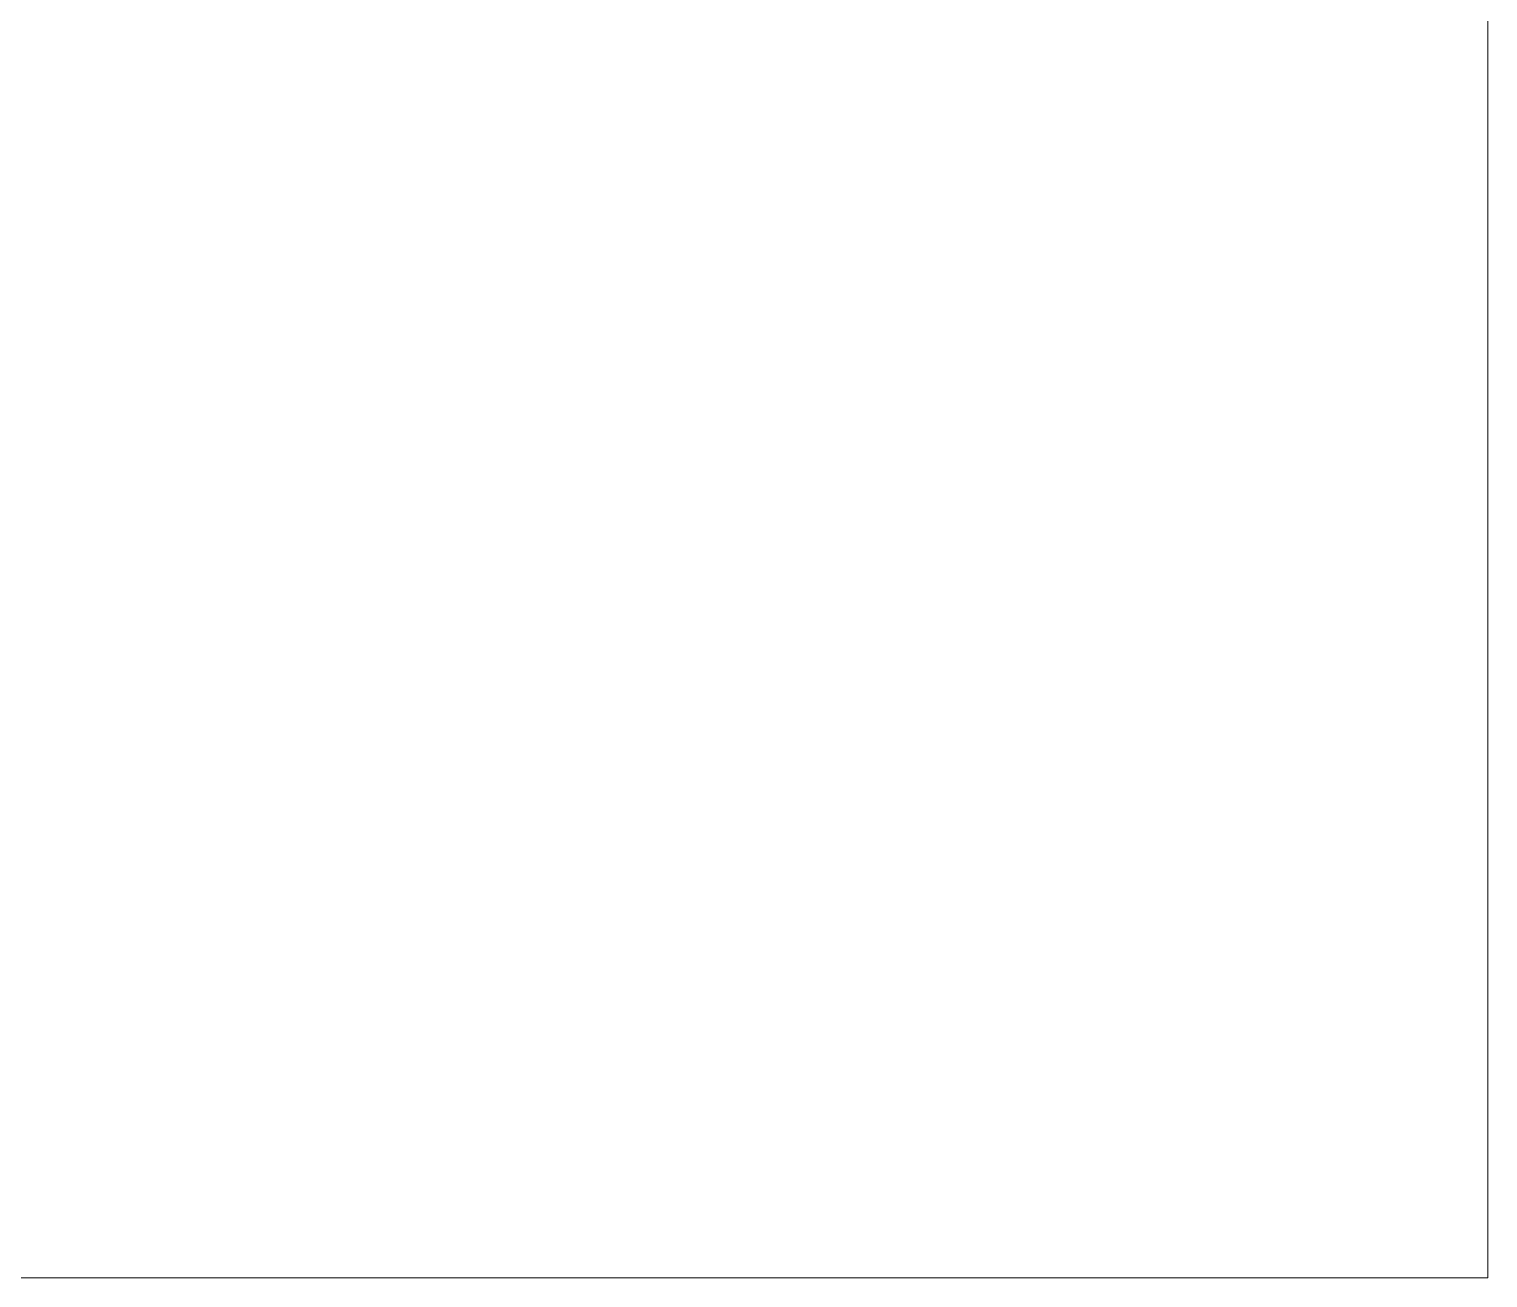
# Model space of a CAD drawing. Header units: inches. Extents: x -246178 to 57169, y -29325 to 19878.
# Drawn here: x 32490 to 32946.8, y -8890.7 to -8499.7 of the extents above; entities that cross this region are included whole.
import ezdxf

# ---------------------------------------------------------------- set-up
doc = ezdxf.new("R2010")
doc.units = ezdxf.units.IN
doc.header["$LTSCALE"] = 25
doc.header["$MEASUREMENT"] = 0
doc.layers.get('0').update_dxf_attribs({"color": 8})
doc.layers.add('00-Ground Floor$0$LOADING', color=253, linetype='Continuous', lineweight=5)
doc.layers.add('00-Ground Floor$0$NEW Wall', color=166, linetype='Continuous', lineweight=5)

# ---------------------------------------------------------------- blocks, each defined once
blk = doc.blocks.new('*X69')
at = {"color": 0}
for p, q in [((13, 1), (13, 1)), ((13, 1), (13, 1)), ((13, 1), (13, 1)), ((13, 1), (13, 1)), ((13, 1), (13, 1)), ((13, 1), (13, 1)), ((13, 1), (13, 1)), ((13, 1), (13, 1)), ((13, 1), (13, 1)), ((13, 1), (13, 1)), ((13, 1), (13, 1)), ((13, 1), (13, 1)), ((13, 1), (13, 1)), ((13, 1), (13, 1)), ((13, 1), (13, 1)), ((13, 1), (14, 1)), ((13, 1), (14, 1)), ((13, 1), (14, 1)), ((13, 1), (13, 1)), ((13, 1), (13, 1)), ((13, 1), (13, 1)), ((13, 1), (13, 1)), ((13, 1), (13, 1)), ((13, 1), (13, 1)), ((13, 1), (13, 1)), ((13, 1), (13, 1)), ((13, 1), (13, 1)), ((13, 1), (13, 1)), ((13, 1), (13, 1)), ((13, 1), (13, 1)), ((13, 1), (13, 1)), ((13, 1), (13, 1)), ((13, 1), (13, 1)), ((13, 1), (13, 1)), ((13, 1), (13, 1)), ((13, 1), (13, 1)), ((13, 1), (13, 1)), ((13, 1), (13, 1)), ((13, 1), (13, 1)), ((13, 1), (13, 1)), ((13, 1), (13, 1)), ((13, 1), (13, 1)), ((13, 1), (13, 1)), ((13, 1), (13, 1)), ((13, 1), (13, 1)), ((13, 1), (13, 1)), ((13, 1), (13, 1)), ((13, 1), (13, 1)), ((13, 1), (13, 1)), ((13, 1), (13, 1)), ((13, 1), (13, 1)), ((13, 1), (13, 1)), ((13, 1), (13, 1)), ((13, 1), (13, 1)), ((13, 1), (13, 1)), ((13, 1), (13, 1)), ((13, 1), (13, 1)), ((13, 1), (13, 1)), ((13, 1), (13, 1)), ((13, 1), (13, 1)), ((13, 1), (13, 1)), ((13, 1), (13, 1)), ((13, 1), (13, 1)), ((13, 1), (13, 1)), ((13, 1), (13, 1)), ((13, 1), (13, 1)), ((13, 1), (13, 1)), ((13, 1), (13, 1)), ((13, 1), (13, 1)), ((13, 1), (13, 1)), ((13, 1), (13, 1)), ((13, 1), (13, 1)), ((13, 1), (13, 1)), ((13, 1), (13, 1)), ((13, 1), (13, 1)), ((13, 1), (13, 1)), ((13, 1), (13, 1)), ((13, 1), (13, 1)), ((13, 1), (13, 1)), ((13, 1), (13, 1)), ((13, 1), (13, 1)), ((13, 1), (13, 1)), ((13, 1), (13, 1)), ((13, 1), (13, 1)), ((13, 1), (13, 1)), ((13, 1), (13, 1)), ((13, 1), (13, 1)), ((13, 1), (13, 1)), ((13, 1), (13, 1)), ((13, 1), (13, 1)), ((13, 1), (13, 1)), ((13, 1), (13, 1)), ((13, 1), (13, 1)), ((13, 1), (13, 1)), ((13, 1), (13, 1)), ((13, 1), (13, 1)), ((13, 1), (13, 1)), ((13, 1), (13, 1)), ((13, 1), (13, 1)), ((13, 1), (13, 1)), ((13, 1), (13, 1)), ((13, 1), (13, 1)), ((13, 1), (13, 1)), ((13, 1), (13, 1)), ((13, 1), (13, 1)), ((13, 1), (13, 1)), ((13, 1), (13, 1)), ((13, 1), (13, 1)), ((13, 1), (13, 1)), ((13, 1), (13, 1)), ((13, 1), (13, 1)), ((13, 1), (13, 1)), ((13, 1), (13, 1)), ((13, 1), (13, 1)), ((13, 1), (13, 1)), ((13, 1), (13, 1)), ((13, 1), (13, 1)), ((13, 1), (13, 1)), ((13, 1), (13, 1)), ((13, 1), (13, 1)), ((13, 1), (13, 1)), ((13, 1), (13, 1)), ((13, 1), (13, 1)), ((13, 1), (14, 1)), ((13, 0), (13, 0)), ((13, 0), (13, 0)), ((13, 0), (13, 0)), ((13, 0), (13, 0)), ((13, 0), (13, 0)), ((13, 0), (13, 0)), ((13, 0), (13, 0)), ((13, 0), (13, 0)), ((13, 0), (13, 0)), ((13, 0), (13, 0)), ((13, 0), (13, 0)), ((13, 0), (13, 0)), ((13, 0), (13, 0)), ((13, 0), (13, 0)), ((13, 0), (13, 0)), ((13, 0), (13, 0)), ((13, 0), (13, 0)), ((13, 0), (13, 0)), ((13, 0), (13, 0)), ((13, 0), (13, 0)), ((13, 0), (13, 0)), ((13, 0), (13, 0)), ((13, 0), (13, 0)), ((13, 0), (13, 0)), ((13, 0), (13, 0)), ((13, 0), (13, 0)), ((13, 0), (13, 0)), ((13, 0), (13, 0)), ((13, 0), (13, 0)), ((13, 0), (13, 0)), ((13, 0), (13, 0)), ((13, 0), (13, 0)), ((13, 0), (13, 0)), ((13, 0), (13, 0)), ((13, 0), (13, 0)), ((13, 0), (13, 0)), ((13, 0), (13, 0)), ((13, 0), (13, 0)), ((13, 0), (13, 0)), ((13, 0), (13, 0)), ((13, 0), (13, 0)), ((13, 0), (13, 0)), ((13, 0), (13, 0)), ((13, 0), (13, 0)), ((13, 0), (13, 0)), ((13, 0), (13, 0)), ((13, 0), (13, 0)), ((13, 0), (13, 0)), ((13, 0), (14, 0)), ((13, 0), (14, 0)), ((13, 0), (13, 0)), ((13, 0), (14, 0)), ((14, 1), (14, 1)), ((14, 1), (14, 1)), ((14, 1), (14, 1)), ((14, 1), (14, 1)), ((14, 1), (14, 1)), ((14, 1), (14, 1)), ((14, 1), (14, 1)), ((14, 1), (14, 1)), ((14, 1), (14, 1)), ((14, 1), (14, 1)), ((14, 1), (14, 1)), ((14, 1), (14, 1)), ((14, 1), (14, 1)), ((14, 1), (14, 1)), ((14, 1), (14, 1)), ((14, 1), (14, 1)), ((14, 1), (14, 1)), ((14, 1), (14, 1)), ((14, 1), (14, 1)), ((14, 1), (14, 1)), ((14, 1), (14, 1)), ((14, 1), (14, 1)), ((14, 1), (14, 1)), ((14, 1), (14, 1)), ((14, 1), (14, 1)), ((14, 1), (14, 1)), ((14, 1), (14, 1)), ((14, 1), (14, 1)), ((14, 1), (14, 1)), ((14, 1), (14, 1)), ((14, 1), (14, 1)), ((14, 1), (14, 1)), ((14, 1), (14, 1)), ((14, 1), (14, 1)), ((14, 1), (14, 1)), ((14, 1), (14, 1)), ((14, 1), (14, 1)), ((14, 1), (14, 1)), ((14, 1), (14, 1)), ((14, 1), (14, 1)), ((14, 1), (14, 1)), ((14, 1), (14, 1)), ((14, 1), (14, 1)), ((14, 1), (14, 1)), ((14, 1), (14, 1)), ((14, 1), (14, 1)), ((14, 1), (14, 1)), ((14, 1), (14, 1)), ((14, 1), (14, 1)), ((14, 1), (14, 1)), ((14, 1), (14, 1)), ((14, 1), (14, 1)), ((14, 1), (14, 1)), ((14, 1), (14, 1)), ((14, 1), (14, 1)), ((14, 1), (14, 1)), ((14, 1), (14, 1)), ((14, 1), (14, 1)), ((14, 1), (14, 1)), ((14, 1), (14, 1)), ((14, 1), (14, 1)), ((14, 1), (14, 1)), ((14, 1), (14, 1)), ((14, 1), (14, 1)), ((14, 1), (14, 1)), ((14, 1), (14, 1)), ((14, 1), (14, 1)), ((14, 1), (14, 1)), ((14, 1), (14, 1)), ((14, 1), (14, 1)), ((14, 1), (14, 1)), ((14, 1), (14, 1)), ((14, 1), (14, 1)), ((14, 1), (14, 1)), ((14, 1), (14, 1)), ((14, 1), (14, 1)), ((14, 1), (14, 1)), ((14, 1), (14, 1)), ((14, 1), (14, 1)), ((14, 1), (14, 1)), ((14, 1), (14, 1)), ((14, 1), (14, 1)), ((14, 1), (14, 1)), ((14, 1), (14, 1)), ((14, 1), (14, 1)), ((14, 1), (14, 1)), ((14, 1), (14, 1)), ((14, 1), (14, 1)), ((14, 1), (14, 1)), ((14, 1), (14, 1)), ((14, 1), (14, 1)), ((14, 1), (14, 1)), ((14, 1), (14, 1)), ((14, 1), (14, 1)), ((14, 0), (14, 0)), ((14, 0), (14, 0)), ((14, 0), (14, 0)), ((14, 0), (14, 0)), ((14, 0), (14, 0)), ((14, 0), (14, 0)), ((14, 0), (14, 0)), ((14, 0), (14, 0)), ((14, 0), (14, 0)), ((14, 0), (14, 0)), ((14, 0), (14, 0)), ((14, 0), (14, 0)), ((14, 0), (14, 0)), ((14, 0), (14, 0)), ((14, 0), (14, 0)), ((14, 0), (14, 0)), ((14, 0), (14, 0)), ((14, 0), (14, 0)), ((14, 0), (14, 0)), ((14, 0), (14, 0)), ((14, 0), (14, 0)), ((14, 0), (14, 0)), ((14, 0), (14, 0)), ((14, 0), (14, 0)), ((14, 0), (14, 0)), ((14, 0), (14, 0)), ((14, 0), (14, 0)), ((14, 0), (14, 0)), ((14, 0), (14, 0)), ((14, 0), (14, 0)), ((14, 0), (14, 0)), ((14, 0), (14, 0)), ((14, 0), (14, 0)), ((14, 0), (14, 0)), ((14, 0), (14, 0)), ((14, 0), (14, 0)), ((14, 0), (14, 0)), ((14, 0), (14, 0)), ((14, 0), (14, 0)), ((14, 0), (14, 0)), ((14, 0), (14, 0)), ((14, 0), (14, 0)), ((14, 0), (14, 0)), ((14, 0), (14, 0)), ((14, 0), (14, 0)), ((14, 0), (14, 0)), ((14, 0), (14, 0)), ((14, 0), (14, 0)), ((13, 0), (13, 0)), ((13, 0), (14, 0)), ((13, 0), (13, 0)), ((13, 0), (14, 0)), ((13, 0), (13, 0)), ((13, 0), (14, 0)), ((13, 0), (13, 0)), ((13, 0), (13, 0)), ((13, 0), (13, 0)), ((13, 0), (13, 0)), ((13, 0), (14, 0)), ((13, 0), (13, 0)), ((13, 0), (14, 0)), ((13, 0), (13, 0)), ((13, 0), (14, 0)), ((13, 0), (13, 0)), ((13, 0), (14, 0)), ((13, 0), (13, 0)), ((13, 0), (14, 0)), ((13, 0), (13, 0)), ((13, 0), (14, 0)), ((13, 0), (13, 0)), ((13, 0), (14, 0)), ((13, 0), (13, 0)), ((13, 0), (13, 0)), ((13, 0), (13, 0)), ((13, 0), (14, 0)), ((13, 0), (13, 0)), ((13, 0), (14, 0)), ((13, 0), (13, 0)), ((13, 0), (14, 0)), ((13, 0), (13, 0)), ((13, 0), (14, 0)), ((13, 0), (13, 0)), ((13, 0), (13, 0)), ((13, 0), (13, 0)), ((13, 0), (13, 0)), ((13, 0), (13, 0)), ((13, 0), (13, 0)), ((13, 0), (13, 0)), ((13, 0), (13, 0)), ((13, 0), (13, 0)), ((13, 0), (13, 0)), ((13, 0), (13, 0)), ((13, 0), (13, 0)), ((13, 0), (13, 0)), ((13, 0), (13, 0)), ((13, 0), (13, 0)), ((13, 0), (13, 0)), ((13, 0), (13, 0)), ((13, 0), (13, 0)), ((13, 0), (13, 0)), ((13, 0), (13, 0)), ((13, 0), (13, 0)), ((13, 0), (13, 0)), ((13, 0), (13, 0)), ((13, 0), (13, 0)), ((13, 0), (13, 0)), ((13, 0), (13, 0)), ((13, 0), (13, 0)), ((13, 0), (13, 0)), ((13, 0), (13, 0)), ((13, 0), (13, 0)), ((13, 0), (13, 0)), ((13, -1), (13, -1)), ((13, -1), (13, -1)), ((13, -1), (13, -1)), ((13, -1), (13, -1)), ((13, -1), (13, -1)), ((13, -1), (14, -1)), ((13, -1), (13, -1)), ((14, 0), (14, 0)), ((14, 0), (14, 0)), ((14, 0), (14, 0)), ((14, 0), (14, 0)), ((14, 0), (14, 0)), ((14, 0), (14, 0)), ((14, 0), (14, 0)), ((14, 0), (14, 0)), ((14, 0), (14, 0)), ((14, 0), (14, 0)), ((14, 0), (14, 0)), ((14, 0), (14, 0)), ((14, 0), (14, 0)), ((14, 0), (14, 0)), ((14, 0), (14, 0)), ((13, 0), (14, 0)), ((14, 0), (14, 0)), ((14, 0), (14, 0)), ((14, 0), (14, 0)), ((14, 0), (14, 0)), ((14, 0), (14, 0)), ((14, 0), (14, 0)), ((14, 0), (14, 0)), ((14, 0), (14, 0)), ((14, 0), (14, 0)), ((14, 0), (14, 0)), ((14, 0), (14, 0)), ((14, 0), (14, 0)), ((14, 0), (14, 0)), ((14, 0), (14, 0)), ((14, 0), (14, 0)), ((14, 0), (14, 0)), ((14, 0), (14, 0)), ((14, 0), (14, 0)), ((14, 0), (14, 0)), ((14, 0), (14, 0)), ((14, 0), (14, 0)), ((14, 0), (14, 0)), ((14, 0), (14, 0)), ((14, 0), (14, 0)), ((14, 0), (14, 0)), ((14, 0), (14, 0)), ((14, 0), (14, 0)), ((14, 0), (14, 0)), ((14, 0), (14, 0)), ((14, 0), (14, 0)), ((14, 0), (14, 0)), ((14, 0), (14, 0)), ((14, 0), (14, 0)), ((14, 0), (14, 0)), ((14, -1), (14, -1)), ((14, -1), (14, -1)), ((14, -1), (14, -1)), ((14, -1), (14, -1)), ((14, -1), (14, -1))]:
    blk.add_line(p, q, dxfattribs=at)
blk = doc.blocks.new('*X68')
at = {"color": 0}
for p, q in [((5, 3), (5, 3)), ((5, 3), (5, 3)), ((5, 3), (5, 3)), ((5, 3), (5, 3)), ((5, 3), (5, 3)), ((5, 3), (5, 3)), ((5, 3), (5, 3)), ((5, 3), (5, 3)), ((5, 3), (5, 3)), ((5, 3), (5, 3)), ((5, 3), (5, 3)), ((5, 3), (5, 3)), ((5, 3), (5, 3)), ((5, 3), (5, 3)), ((5, 3), (5, 3)), ((5, 3), (5, 3)), ((5, 3), (5, 3)), ((5, 3), (5, 3)), ((5, 3), (5, 3)), ((5, 3), (5, 3)), ((5, 3), (5, 3)), ((5, 3), (5, 3)), ((5, 3), (5, 3)), ((5, 3), (5, 3)), ((5, 3), (5, 3)), ((5, 3), (5, 3)), ((5, 3), (5, 3)), ((5, 3), (5, 3)), ((5, 3), (5, 3)), ((5, 3), (5, 3)), ((5, 3), (5, 3)), ((5, 3), (5, 3)), ((5, 3), (5, 3)), ((5, 3), (5, 3)), ((5, 3), (5, 3)), ((5, 3), (5, 3)), ((5, 3), (5, 3)), ((5, 3), (5, 3)), ((5, 3), (5, 3)), ((5, 3), (5, 3)), ((5, 3), (5, 3)), ((5, 3), (5, 3)), ((5, 3), (5, 3)), ((5, 3), (5, 3)), ((5, 3), (5, 3)), ((5, 3), (5, 3)), ((5, 3), (5, 3)), ((5, 3), (5, 3)), ((5, 3), (5, 3)), ((5, 3), (5, 3)), ((5, 3), (5, 3)), ((5, 3), (5, 3)), ((5, 3), (5, 3)), ((5, 3), (5, 3)), ((5, 3), (5, 3)), ((5, 3), (5, 3)), ((5, 3), (5, 3)), ((5, 3), (5, 3)), ((5, 3), (5, 3)), ((5, 3), (5, 3)), ((5, 3), (5, 3)), ((5, 3), (5, 3)), ((5, 3), (5, 3)), ((5, 3), (5, 3)), ((5, 3), (5, 3)), ((5, 3), (5, 3)), ((6, 3), (5, 3)), ((5, 3), (5, 3)), ((6, 3), (5, 3)), ((5, 3), (5, 3)), ((6, 3), (5, 3)), ((5, 3), (5, 3)), ((6, 3), (5, 3)), ((5, 3), (5, 3)), ((5, 3), (5, 3)), ((5, 3), (5, 3)), ((5, 3), (5, 3)), ((5, 3), (5, 3)), ((5, 3), (5, 3)), ((5, 3), (5, 3)), ((5, 3), (5, 3)), ((5, 3), (5, 3)), ((5, 3), (5, 3)), ((5, 3), (5, 3)), ((5, 3), (5, 3)), ((5, 3), (5, 3)), ((5, 3), (5, 3)), ((5, 3), (5, 3)), ((5, 3), (5, 3)), ((5, 3), (5, 3)), ((5, 3), (5, 3)), ((5, 3), (5, 3)), ((5, 3), (5, 3)), ((5, 3), (5, 3)), ((5, 3), (5, 3)), ((5, 3), (5, 3)), ((6, 3), (6, 3)), ((6, 3), (6, 3)), ((6, 3), (6, 3)), ((6, 3), (6, 3)), ((6, 3), (6, 3)), ((6, 3), (6, 3)), ((6, 3), (6, 3)), ((6, 3), (6, 3)), ((6, 3), (6, 3)), ((6, 3), (6, 3)), ((6, 3), (6, 3)), ((6, 3), (6, 3)), ((6, 3), (6, 3)), ((6, 3), (6, 3)), ((6, 3), (6, 3)), ((6, 3), (6, 3)), ((6, 3), (6, 3)), ((6, 3), (6, 3)), ((6, 3), (6, 3)), ((6, 3), (6, 3)), ((6, 3), (6, 3)), ((6, 3), (6, 3)), ((6, 3), (6, 3)), ((6, 3), (6, 3)), ((6, 3), (6, 3)), ((6, 3), (6, 3)), ((6, 3), (6, 3)), ((6, 3), (6, 3)), ((6, 3), (6, 3)), ((6, 3), (6, 3)), ((6, 3), (6, 3)), ((6, 3), (6, 3)), ((6, 3), (6, 3)), ((6, 3), (6, 3)), ((6, 3), (6, 3)), ((6, 3), (6, 3)), ((6, 3), (6, 3)), ((6, 3), (6, 3)), ((6, 3), (6, 3)), ((6, 3), (6, 3)), ((6, 3), (6, 3)), ((6, 3), (6, 3)), ((6, 3), (6, 3)), ((6, 3), (6, 3)), ((6, 3), (6, 3)), ((6, 3), (6, 3)), ((6, 3), (6, 3)), ((6, 3), (6, 3)), ((6, 3), (6, 3)), ((6, 3), (6, 3)), ((6, 3), (6, 3)), ((6, 3), (6, 3)), ((6, 3), (6, 3)), ((6, 3), (6, 3)), ((6, 3), (6, 3)), ((6, 3), (6, 3)), ((6, 3), (6, 3)), ((6, 3), (6, 3)), ((6, 3), (6, 3)), ((6, 3), (6, 3)), ((6, 3), (6, 3)), ((6, 3), (6, 3)), ((6, 3), (6, 3)), ((6, 3), (6, 3)), ((6, 3), (6, 3)), ((6, 3), (6, 3)), ((6, 3), (6, 3)), ((6, 3), (6, 3)), ((6, 3), (6, 3)), ((6, 3), (6, 3)), ((6, 3), (6, 3)), ((6, 3), (6, 3)), ((6, 3), (6, 3)), ((6, 3), (6, 3)), ((6, 3), (6, 3)), ((6, 3), (6, 3)), ((6, 3), (6, 3)), ((6, 3), (6, 3)), ((6, 3), (6, 3)), ((6, 3), (6, 3)), ((6, 3), (6, 3)), ((6, 3), (6, 3)), ((6, 3), (6, 3)), ((6, 3), (6, 3)), ((6, 3), (6, 3)), ((6, 3), (6, 3)), ((6, 3), (6, 3)), ((6, 3), (6, 3)), ((6, 3), (6, 3)), ((6, 3), (6, 3)), ((6, 3), (6, 3)), ((6, 3), (6, 3)), ((6, 3), (6, 3)), ((6, 3), (6, 3)), ((6, 3), (6, 3)), ((6, 3), (6, 3)), ((6, 3), (6, 3)), ((6, 3), (6, 3)), ((6, 3), (6, 3)), ((6, 3), (6, 3)), ((6, 3), (6, 3)), ((6, 3), (6, 3)), ((6, 3), (6, 3)), ((6, 3), (6, 3)), ((6, 3), (6, 3)), ((6, 3), (6, 3)), ((6, 3), (6, 3)), ((6, 3), (6, 3)), ((6, 3), (6, 3)), ((6, 3), (6, 3)), ((6, 3), (6, 3)), ((6, 3), (6, 3)), ((6, 3), (6, 3)), ((6, 3), (6, 3)), ((6, 3), (6, 3)), ((6, 3), (6, 3)), ((6, 3), (6, 3)), ((6, 3), (6, 3)), ((6, 3), (6, 3)), ((6, 3), (6, 3)), ((6, 3), (6, 3)), ((6, 3), (6, 3)), ((6, 3), (6, 3)), ((6, 3), (6, 3)), ((6, 3), (6, 3)), ((6, 3), (6, 3)), ((6, 3), (6, 3)), ((6, 3), (6, 3)), ((6, 3), (6, 3)), ((6, 3), (6, 3)), ((6, 3), (6, 3)), ((6, 3), (6, 3)), ((6, 3), (6, 3)), ((6, 3), (6, 3)), ((6, 3), (6, 3)), ((6, 3), (6, 3)), ((6, 3), (6, 3)), ((6, 3), (6, 3)), ((6, 3), (6, 3)), ((6, 3), (6, 3)), ((6, 3), (6, 3)), ((6, 3), (6, 3)), ((6, 3), (6, 3)), ((6, 3), (6, 3)), ((6, 3), (6, 3)), ((6, 3), (6, 3)), ((6, 3), (6, 3)), ((6, 3), (6, 3)), ((6, 3), (6, 3)), ((6, 3), (6, 3)), ((6, 3), (6, 3)), ((6, 3), (6, 3)), ((6, 3), (6, 3)), ((6, 3), (6, 3)), ((6, 3), (6, 3)), ((6, 3), (6, 3)), ((6, 3), (6, 3)), ((6, 3), (6, 3)), ((6, 3), (6, 3)), ((6, 3), (6, 3)), ((6, 3), (6, 3)), ((6, 3), (6, 3)), ((6, 3), (6, 3)), ((6, 3), (6, 3)), ((6, 3), (6, 3)), ((6, 3), (6, 3)), ((6, 3), (6, 3)), ((6, 3), (6, 3)), ((6, 3), (6, 3)), ((6, 3), (6, 3)), ((6, 3), (6, 3)), ((6, 3), (6, 3)), ((6, 3), (6, 3)), ((6, 3), (6, 3)), ((6, 3), (6, 3)), ((6, 3), (6, 3)), ((6, 3), (6, 3)), ((6, 3), (6, 3)), ((6, 3), (6, 3)), ((6, 3), (6, 3)), ((6, 3), (6, 3)), ((6, 3), (6, 3)), ((6, 3), (6, 3)), ((6, 3), (6, 3)), ((6, 3), (6, 3)), ((6, 3), (6, 3)), ((6, 3), (6, 3)), ((6, 3), (6, 3)), ((6, 3), (6, 3)), ((6, 3), (6, 3)), ((6, 3), (6, 3)), ((6, 3), (6, 3)), ((6, 3), (6, 3)), ((6, 3), (6, 3)), ((6, 3), (6, 3)), ((6, 3), (6, 3)), ((6, 3), (6, 3)), ((6, 3), (6, 3)), ((6, 3), (6, 3)), ((6, 3), (6, 3)), ((6, 3), (6, 3)), ((6, 3), (6, 3)), ((6, 3), (6, 3)), ((6, 3), (6, 3)), ((6, 3), (5, 3)), ((6, 3), (5, 3)), ((6, 3), (5, 3)), ((6, 3), (5, 3)), ((6, 3), (5, 3)), ((6, 3), (6, 3)), ((6, 3), (6, 3)), ((6, 3), (6, 3)), ((6, 3), (6, 3)), ((6, 3), (6, 3)), ((6, 3), (6, 3)), ((6, 3), (6, 3)), ((6, 3), (6, 3)), ((6, 3), (6, 3)), ((6, 3), (6, 3)), ((6, 3), (6, 3)), ((6, 3), (6, 3)), ((6, 3), (6, 3)), ((6, 3), (6, 3)), ((6, 3), (6, 3)), ((6, 3), (6, 3)), ((6, 3), (6, 3)), ((6, 3), (6, 3)), ((6, 3), (6, 3)), ((6, 3), (6, 3)), ((6, 3), (6, 3)), ((6, 3), (6, 3)), ((6, 3), (6, 3)), ((6, 3), (6, 3)), ((6, 3), (6, 3)), ((6, 3), (6, 3)), ((6, 3), (6, 3)), ((6, 3), (6, 3)), ((6, 3), (6, 3)), ((6, 3), (6, 3)), ((6, 3), (6, 3)), ((6, 3), (6, 3)), ((6, 3), (6, 3)), ((6, 3), (6, 3)), ((6, 3), (6, 3)), ((6, 3), (6, 3)), ((6, 3), (6, 3)), ((6, 3), (6, 3)), ((6, 3), (6, 3)), ((6, 3), (6, 3)), ((6, 3), (6, 3)), ((6, 3), (6, 3)), ((6, 3), (6, 3)), ((6, 3), (6, 3)), ((6, 3), (6, 3)), ((6, 3), (6, 3)), ((6, 3), (6, 3)), ((6, 3), (6, 3)), ((6, 3), (6, 3)), ((6, 3), (6, 3)), ((6, 3), (6, 3)), ((6, 3), (6, 3)), ((6, 3), (6, 3)), ((6, 3), (6, 3)), ((6, 3), (6, 3)), ((6, 3), (6, 3)), ((6, 3), (6, 3)), ((6, 3), (6, 3)), ((6, 3), (6, 3)), ((6, 3), (6, 3)), ((6, 3), (6, 3)), ((6, 3), (6, 3)), ((6, 3), (6, 3)), ((6, 3), (6, 3)), ((6, 3), (6, 3)), ((6, 3), (6, 3)), ((6, 3), (6, 3)), ((6, 3), (6, 3)), ((6, 3), (6, 3)), ((6, 3), (6, 3)), ((6, 3), (6, 3)), ((6, 3), (6, 3)), ((6, 3), (6, 3)), ((6, 3), (6, 3)), ((6, 3), (6, 3)), ((6, 3), (6, 3)), ((6, 3), (6, 3)), ((6, 3), (6, 3)), ((6, 3), (6, 3)), ((6, 3), (6, 3)), ((6, 3), (6, 3)), ((6, 3), (6, 3)), ((6, 3), (6, 3)), ((6, 3), (6, 3)), ((6, 3), (6, 3)), ((6, 3), (6, 3)), ((6, 3), (6, 3)), ((6, 3), (6, 3)), ((6, 3), (6, 3)), ((6, 3), (6, 3)), ((6, 3), (6, 3)), ((6, 3), (6, 3)), ((6, 3), (6, 3)), ((6, 3), (6, 3)), ((6, 3), (6, 3)), ((6, 3), (6, 3)), ((6, 3), (6, 3)), ((6, 3), (6, 3)), ((6, 3), (6, 3)), ((6, 3), (6, 3)), ((6, 3), (6, 3)), ((6, 3), (6, 3)), ((6, 3), (6, 3)), ((6, 3), (6, 3)), ((6, 3), (6, 3)), ((6, 3), (6, 3)), ((6, 3), (6, 3)), ((6, 3), (6, 3)), ((6, 3), (6, 3)), ((6, 3), (6, 3)), ((6, 3), (6, 3)), ((6, 3), (6, 3)), ((6, 3), (6, 3)), ((6, 3), (6, 3)), ((6, 3), (6, 3)), ((6, 3), (6, 3)), ((6, 3), (6, 3)), ((6, 3), (6, 3)), ((6, 3), (6, 3)), ((6, 3), (6, 3)), ((6, 3), (6, 3)), ((6, 3), (6, 3)), ((6, 3), (6, 3)), ((6, 3), (6, 3)), ((6, 3), (6, 3)), ((6, 3), (6, 3)), ((6, 3), (6, 3)), ((6, 3), (6, 3)), ((6, 3), (6, 3)), ((6, 3), (6, 3)), ((6, 3), (6, 3)), ((6, 3), (6, 3)), ((6, 3), (6, 3)), ((6, 3), (6, 3)), ((6, 3), (6, 3)), ((6, 3), (6, 3)), ((6, 3), (6, 3)), ((6, 3), (6, 3)), ((6, 3), (6, 3)), ((6, 3), (6, 3)), ((6, 3), (6, 3)), ((6, 3), (6, 3)), ((6, 3), (6, 3)), ((6, 3), (6, 3)), ((6, 3), (6, 3)), ((6, 3), (6, 3)), ((6, 3), (6, 3)), ((6, 3), (6, 3)), ((6, 3), (6, 3)), ((6, 3), (6, 3)), ((6, 3), (6, 3)), ((6, 3), (6, 3)), ((6, 3), (6, 3)), ((6, 3), (6, 3)), ((6, 3), (6, 3)), ((6, 3), (6, 3)), ((6, 3), (6, 3)), ((6, 3), (6, 3)), ((6, 3), (6, 3)), ((6, 3), (6, 3)), ((6, 3), (6, 3)), ((6, 3), (6, 3)), ((6, 3), (6, 3)), ((6, 3), (6, 3)), ((6, 3), (6, 3)), ((6, 3), (6, 3)), ((6, 3), (6, 3)), ((6, 3), (6, 3)), ((6, 3), (6, 3)), ((6, 3), (6, 3)), ((6, 3), (6, 3)), ((6, 3), (6, 3)), ((6, 3), (6, 3)), ((6, 3), (6, 3)), ((6, 3), (6, 3)), ((6, 3), (6, 3)), ((6, 3), (6, 3)), ((6, 3), (6, 3)), ((6, 3), (6, 3)), ((6, 3), (6, 3)), ((6, 3), (6, 3)), ((6, 3), (6, 3)), ((6, 3), (6, 3)), ((6, 3), (6, 3)), ((6, 3), (6, 3)), ((6, 3), (6, 3)), ((6, 3), (6, 3)), ((6, 3), (6, 3)), ((6, 3), (6, 3)), ((6, 3), (6, 3)), ((6, 3), (6, 3)), ((6, 3), (6, 3)), ((6, 3), (6, 3)), ((6, 3), (6, 3)), ((6, 3), (6, 3)), ((6, 3), (6, 3)), ((6, 3), (6, 3)), ((6, 3), (6, 3)), ((6, 3), (6, 3)), ((6, 3), (6, 3)), ((6, 3), (6, 3)), ((6, 3), (6, 3)), ((6, 3), (6, 3)), ((6, 3), (6, 3)), ((6, 3), (6, 3)), ((6, 3), (6, 3)), ((6, 3), (6, 3)), ((6, 3), (6, 3)), ((6, 3), (6, 3)), ((6, 3), (6, 3)), ((6, 3), (6, 3)), ((6, 3), (6, 3)), ((6, 3), (6, 3)), ((6, 3), (6, 3)), ((6, 3), (6, 3)), ((6, 3), (6, 3)), ((6, 3), (6, 3)), ((6, 3), (6, 3)), ((6, 3), (6, 3)), ((6, 3), (6, 3)), ((6, 3), (6, 3)), ((6, 3), (6, 3)), ((6, 3), (6, 3)), ((6, 3), (6, 3)), ((6, 3), (6, 3)), ((6, 3), (6, 3)), ((6, 3), (6, 3)), ((6, 3), (6, 3)), ((6, 3), (6, 3)), ((6, 3), (6, 3)), ((6, 3), (6, 3)), ((6, 3), (6, 3)), ((6, 3), (6, 3)), ((6, 3), (6, 3)), ((6, 3), (6, 3)), ((6, 3), (6, 3)), ((6, 3), (6, 3)), ((6, 3), (6, 3)), ((6, 3), (6, 3)), ((6, 3), (6, 3)), ((6, 3), (6, 3)), ((6, 3), (6, 3)), ((6, 3), (6, 3)), ((6, 3), (6, 3)), ((6, 3), (6, 3)), ((6, 3), (6, 3)), ((6, 3), (6, 3)), ((6, 3), (6, 3)), ((6, 3), (6, 3)), ((6, 3), (6, 3)), ((6, 3), (6, 3)), ((6, 3), (6, 3)), ((6, 3), (6, 3)), ((6, 3), (6, 3)), ((6, 3), (6, 3)), ((6, 3), (6, 3)), ((6, 3), (6, 3)), ((6, 3), (6, 3)), ((6, 3), (6, 3)), ((6, 3), (6, 3)), ((6, 3), (6, 3)), ((6, 3), (6, 3)), ((6, 3), (6, 3)), ((6, 3), (6, 3)), ((6, 3), (6, 3)), ((6, 3), (6, 3)), ((6, 3), (6, 3)), ((6, 3), (6, 3)), ((6, 3), (6, 3)), ((6, 3), (6, 3)), ((6, 3), (6, 3)), ((6, 3), (6, 3)), ((6, 3), (6, 3)), ((6, 3), (6, 3)), ((6, 3), (6, 3)), ((6, 3), (6, 3)), ((6, 3), (6, 3)), ((6, 3), (6, 3)), ((6, 3), (6, 3)), ((6, 3), (6, 3)), ((6, 3), (6, 3)), ((6, 3), (6, 3)), ((6, 3), (6, 3)), ((6, 3), (6, 3)), ((6, 3), (6, 3)), ((6, 3), (6, 3)), ((6, 3), (6, 3)), ((6, 3), (6, 3)), ((6, 3), (6, 3)), ((6, 3), (6, 3)), ((6, 3), (6, 3)), ((6, 3), (6, 3)), ((6, 3), (6, 3)), ((6, 3), (6, 3)), ((6, 3), (6, 3)), ((6, 3), (6, 3)), ((6, 3), (6, 3)), ((6, 3), (6, 3)), ((6, 3), (6, 3)), ((6, 3), (6, 3)), ((6, 3), (6, 3)), ((6, 3), (6, 3)), ((6, 3), (6, 3)), ((6, 3), (6, 3)), ((6, 3), (6, 3)), ((6, 3), (6, 3)), ((6, 3), (6, 3)), ((6, 3), (6, 3)), ((6, 3), (6, 3)), ((6, 3), (6, 3)), ((6, 3), (6, 3)), ((6, 3), (6, 3)), ((6, 3), (6, 3)), ((6, 3), (6, 3)), ((6, 3), (6, 3)), ((6, 3), (6, 3)), ((6, 3), (6, 3))]:
    blk.add_line(p, q, dxfattribs=at)
blk = doc.blocks.new('00-Ground Floor$0$GF21043-P')
at = {"color": 0}
for p, q in [((0.8, 0.75), (-0.8, 0.75)), ((0.8, 0), (0.8, 0.75))]:
    blk.add_line(p, q, dxfattribs=at)
for points in [[(0.8, 0.75), (0.8, 0.75), (0.8, 0.75), (0.8, 0.75), (0.8, 0.75), (0.8, 0.75), (0.8, 0.75), (0.8, 0.75), (0.8, 0.75), (0.8, 0.75), (0.8, 0.75), (0.8, 0.75), (0.8, 0.75), (0.8, 0.75), (0.8, 0.75), (0.8, 0.75), (0.8, 0.75), (0.8, 0.75), (0.8, 0.75), (0.8, 0.75), (0.8, 0.75), (0.8, 0.75), (0.8, 0.75), (0.8, 0.75), (0.8, 0.75), (0.8, 0.75), (0.8, 0.75), (0.8, 0.75), (0.8, 0.75), (0.8, 0.75), (0.8, 0.75), (0.8, 0.75), (0.8, 0.75), (0.8, 0.75), (0.8, 0.75), (0.8, 0.75), (0.8, 0.75), (0.8, 0.75), (0.8, 0.75), (0.8, 0.75), (0.8, 0.75), (0.8, 0.75), (0.8, 0.75), (0.8, 0.75), (0.8, 0.75), (0.8, 0.75), (0.8, 0.75), (0.8, 0.75), (0.8, 0.75), (0.8, 0.75), (0.8, 0.75), (0.8, 0.75), (0.8, 0.75), (0.8, 0.75), (0.8, 0.75), (0.8, 0.75), (0.8, 0.75), (0.8, 0.75), (0.8, 0.75), (0.8, 0.75), (0.8, 0.75), (0.8, 0.75), (0.8, 0.75), (0.8, 0.75), (0.8, 0.75), (0.8, 0.75), (0.8, 0.75), (0.8, 0.75), (0.8, 0.75), (0.8, 0.75), (0.8, 0.75), (0.8, 0.75), (0.8, 0.75), (0.8, 0.75), (0.8, 0.75), (0.8, 0.75), (0.8, 0.75), (0.8, 0.75), (0.8, 0.75), (0.8, 0.75), (0.8, 0.75), (0.8, 0.75), (0.8, 0.75), (0.8, 0.75), (0.8, 0.75), (0.8, 0.75), (0.8, 0.75), (0.8, 0.75), (0.8, 0.75), (0.8, 0.75), (0.8, 0.75), (0.8, 0.75), (0.8, 0.75), (0.8, 0.75), (0.8, 0.75), (0.8, 0.75), (0.8, 0.75), (0.8, 0.75), (0.8, 0.75), (0.8, 0.75), (0.8, 0.75), (0.8, 0.75), (0.8, 0.75), (0.8, 0.75), (0.8, 0.75), (0.8, 0.75), (0.8, 0.75), (0.8, 0.75), (0.8, 0.75), (0.8, 0.75), (0.8, 0.75), (0.8, 0.75), (0.8, 0.75), (0.8, 0.75), (0.8, 0.75), (0.8, 0.75), (0.8, 0.75), (0.8, 0.75), (0.8, 0.75), (0.8, 0.75), (0.8, 0.75), (0.8, 0.75), (0.8, 0.75), (0.8, 0.75), (0.8, 0.75), (0.8, 0.75), (0.8, 0.75), (0.8, 0.75), (0.8, 0.75), (0.8, 0.75), (0.8, 0.75), (0.8, 0.75), (0.8, 0.75), (0.8, 0.75), (0.8, 0.75), (0.8, 0.75), (0.8, 0.75), (0.8, 0.75), (0.8, 0.75), (0.8, 0.75), (0.8, 0.75), (0.8, 0.75), (0.8, 0.75), (0.8, 0.75), (0.8, 0.75), (0.8, 0.75), (0.8, 0.75), (0.8, 0.75), (0.8, 0.75), (0.8, 0.75), (0.8, 0.75), (0.8, 0.75), (0.8, 0.75), (0.8, 0.75), (0.8, 0.75), (0.8, 0.75), (0.8, 0.75), (0.8, 0.75), (0.8, 0.75), (0.8, 0.75), (0.8, 0.75), (0.8, 0.75), (0.8, 0.75), (0.8, 0.75), (0.8, 0.75), (0.8, 0.75), (0.8, 0.75), (0.8, 0.75), (0.8, 0.75), (0.8, 0.75), (0.8, 0.75), (0.8, 0.75), (0.8, 0.75), (0.8, 0.75), (0.8, 0.75), (0.8, 0.75), (0.8, 0.75), (0.8, 0.75), (0.8, 0.75), (0.8, 0.75), (0.8, 0.75), (0.8, 0.75), (0.8, 0.75), (0.8, 0.75), (0.8, 0.75), (0.8, 0.75), (0.8, 0.75), (0.8, 0.75), (0.8, 0.75), (0.8, 0.75), (0.8, 0.75), (0.8, 0.75), (0.8, 0.75), (0.8, 0.75), (0.8, 0.75), (0.8, 0.75), (0.8, 0.75), (0.8, 0.75), (0.8, 0.75), (0.8, 0.75), (0.8, 0.75), (0.8, 0.75), (0.8, 0.75), (0.8, 0.75), (0.8, 0.75), (0.8, 0.75), (0.8, 0.75), (0.8, 0.75), (0.8, 0.75), (0.8, 0.75), (0.8, 0.75), (0.8, 0.75), (0.8, 0.75), (0.8, 0.75), (0.8, 0.75), (0.8, 0.75), (0.8, 0.75), (0.8, 0.75), (0.8, 0.75), (0.8, 0.75), (0.8, 0.75), (0.8, 0.75), (0.8, 0.75), (0.8, 0.75), (0.8, 0.75), (0.8, 0.75), (0.8, 0.75), (0.8, 0.75), (0.8, 0.75), (0.8, 0.75), (0.8, 0.75), (0.8, 0.75), (0.8, 0.75), (0.8, 0.75), (0.8, 0.75), (0.8, 0.75), (0.8, 0.75), (0.8, 0.75), (0.8, 0.75), (0.8, 0.75), (0.8, 0.75), (0.8, 0.75), (0.8, 0.75), (0.8, 0.75), (0.8, 0.75), (0.8, 0.75), (0.8, 0.75), (0.8, 0.75), (0.8, 0.75), (0.8, 0.75), (0.8, 0.75), (0.8, 0.75), (0.8, 0.75), (0.8, 0.75), (0.8, 0.75), (0.8, 0.75), (0.8, 0.75), (0.8, 0.75), (0.8, 0.75), (0.8, 0.75), (0.8, 0.75), (0.8, 0.75), (0.8, 0.75), (0.8, 0.75), (0.8, 0.75), (0.8, 0.75), (0.8, 0.75), (0.8, 0.75), (0.8, 0.75), (0.8, 0.75), (0.8, 0.75), (0.8, 0.75), (0.8, 0.75), (0.8, 0.75), (0.8, 0.75), (0.8, 0.75), (0.8, 0.75)], [(0.8, 0.75), (0.8, 0.75), (0.8, 0.75), (0.8, 0.75), (0.8, 0.75), (0.8, 0.75), (0.8, 0.75), (0.8, 0.75), (0.8, 0.75), (0.8, 0.75), (0.8, 0.75), (0.8, 0.75), (0.8, 0.75), (0.8, 0.75), (0.8, 0.75), (0.8, 0.75), (0.8, 0.75), (0.8, 0.75), (0.8, 0.75), (0.8, 0.75), (0.8, 0.75), (0.8, 0.75), (0.8, 0.75), (0.8, 0.75), (0.8, 0.75), (0.8, 0.75), (0.8, 0.75), (0.8, 0.75), (0.8, 0.75), (0.8, 0.75), (0.8, 0.75), (0.8, 0.75), (0.8, 0.75), (0.8, 0.75), (0.8, 0.75), (0.8, 0.75), (0.8, 0.75), (0.8, 0.75), (0.8, 0.75), (0.8, 0.75), (0.8, 0.75), (0.8, 0.75), (0.8, 0.75), (0.8, 0.75), (0.8, 0.75), (0.8, 0.75), (0.8, 0.75), (0.8, 0.75), (0.8, 0.75), (0.8, 0.75), (0.8, 0.75), (0.8, 0.75), (0.8, 0.75), (0.8, 0.75), (0.8, 0.75), (0.8, 0.75), (0.8, 0.75), (0.8, 0.75), (0.8, 0.75), (0.8, 0.75), (0.8, 0.75), (0.8, 0.75), (0.8, 0.75), (0.8, 0.75), (0.8, 0.75), (0.8, 0.75), (0.8, 0.75), (0.8, 0.75), (0.8, 0.75), (0.8, 0.75), (0.8, 0.75), (0.8, 0.75), (0.8, 0.75), (0.8, 0.75), (0.8, 0.75), (0.8, 0.75), (0.8, 0.75), (0.8, 0.75), (0.8, 0.75), (0.8, 0.75), (0.8, 0.75), (0.8, 0.75), (0.8, 0.75), (0.8, 0.75), (0.8, 0.75), (0.8, 0.75), (0.8, 0.75), (0.8, 0.75), (0.8, 0.75), (0.8, 0.75), (0.8, 0.75), (0.8, 0.75), (0.8, 0.75), (0.8, 0.75), (0.8, 0.75), (0.8, 0.75), (0.8, 0.75), (0.8, 0.75), (0.8, 0.75), (0.8, 0.75), (0.8, 0.75), (0.8, 0.75), (0.8, 0.75), (0.8, 0.75), (0.8, 0.75), (0.8, 0.75), (0.8, 0.75), (0.8, 0.75), (0.8, 0.75), (0.8, 0.75), (0.8, 0.75), (0.8, 0.75), (0.8, 0.75), (0.8, 0.75), (0.8, 0.75), (0.8, 0.75), (0.8, 0.75), (0.8, 0.75), (0.8, 0.75), (0.8, 0.75), (0.8, 0.75), (0.8, 0.75), (0.8, 0.75), (0.8, 0.75), (0.8, 0.75), (0.8, 0.75), (0.8, 0.75), (0.8, 0.75), (0.8, 0.75), (0.8, 0.75), (0.8, 0.75), (0.8, 0.75), (0.8, 0.75), (0.8, 0.75), (0.8, 0.75), (0.8, 0.75), (0.8, 0.75), (0.8, 0.75), (0.8, 0.75), (0.8, 0.75), (0.8, 0.75), (0.8, 0.75), (0.8, 0.75), (0.8, 0.75), (0.8, 0.75), (0.8, 0.75), (0.8, 0.75), (0.8, 0.75), (0.8, 0.75), (0.8, 0.75), (0.8, 0.75), (0.8, 0.75), (0.8, 0.75), (0.8, 0.75), (0.8, 0.75), (0.8, 0.75), (0.8, 0.75), (0.8, 0.75), (0.8, 0.75), (0.8, 0.75), (0.8, 0.75), (0.8, 0.75), (0.8, 0.75), (0.8, 0.75), (0.8, 0.75), (0.8, 0.75), (0.8, 0.75), (0.8, 0.75), (0.8, 0.75), (0.8, 0.75), (0.8, 0.75), (0.8, 0.75), (0.8, 0.75), (0.8, 0.75), (0.8, 0.75), (0.8, 0.75), (0.8, 0.75), (0.8, 0.75), (0.8, 0.75), (0.8, 0.75), (0.8, 0.75), (0.8, 0.75), (0.8, 0.75), (0.8, 0.75), (0.8, 0.75), (0.8, 0.75), (0.8, 0.75), (0.8, 0.75), (0.8, 0.75), (0.8, 0.75), (0.8, 0.75), (0.8, 0.75), (0.8, 0.75), (0.8, 0.75), (0.8, 0.75), (0.8, 0.75), (0.8, 0.75), (0.8, 0.75), (0.8, 0.75), (0.8, 0.75), (0.8, 0.75), (0.8, 0.75), (0.8, 0.75), (0.8, 0.75), (0.8, 0.75), (0.8, 0.75), (0.8, 0.75), (0.8, 0.75), (0.8, 0.75), (0.8, 0.75), (0.8, 0.75), (0.8, 0.75), (0.8, 0.75), (0.8, 0.75), (0.8, 0.75), (0.8, 0.75), (0.8, 0.75), (0.8, 0.75), (0.8, 0.75)], [(0.8, 0.75), (0.8, 0.75), (0.8, 0.75), (0.8, 0.75), (0.8, 0.75), (0.8, 0.75), (0.8, 0.75), (0.8, 0.75), (0.8, 0.75), (0.8, 0.75), (0.8, 0.75), (0.8, 0.75), (0.8, 0.75), (0.8, 0.75), (0.8, 0.75), (0.8, 0.75), (0.8, 0.75), (0.8, 0.75), (0.8, 0.75), (0.8, 0.75), (0.8, 0.75), (0.8, 0.75), (0.8, 0.75), (0.8, 0.75), (0.8, 0.75), (0.8, 0.75), (0.8, 0.75), (0.8, 0.75), (0.8, 0.75), (0.8, 0.75), (0.8, 0.75), (0.8, 0.75), (0.8, 0.75), (0.8, 0.75), (0.8, 0.75), (0.8, 0.75), (0.8, 0.75), (0.8, 0.75), (0.8, 0.75), (0.8, 0.75), (0.8, 0.75), (0.8, 0.75), (0.8, 0.75), (0.8, 0.75), (0.8, 0.75), (0.8, 0.75), (0.8, 0.75), (0.8, 0.75), (0.8, 0.75), (0.8, 0.75), (0.8, 0.75), (0.8, 0.75), (0.8, 0.75), (0.8, 0.75), (0.8, 0.75), (0.8, 0.75), (0.8, 0.75), (0.8, 0.75), (0.8, 0.75), (0.8, 0.75), (0.8, 0.75), (0.8, 0.75), (0.8, 0.75), (0.8, 0.75), (0.8, 0.75), (0.8, 0.75), (0.8, 0.75), (0.8, 0.75), (0.8, 0.75), (0.8, 0.75), (0.8, 0.75), (0.8, 0.75), (0.8, 0.75), (0.8, 0.75), (0.8, 0.75), (0.8, 0.75), (0.8, 0.75), (0.8, 0.75), (0.8, 0.75), (0.8, 0.75), (0.8, 0.75), (0.8, 0.75), (0.8, 0.75), (0.8, 0.75), (0.8, 0.75), (0.8, 0.75), (0.8, 0.75), (0.8, 0.75), (0.8, 0.75), (0.8, 0.75), (0.8, 0.75), (0.8, 0.75), (0.8, 0.75), (0.8, 0.75), (0.8, 0.75), (0.8, 0.75), (0.8, 0.75), (0.8, 0.75), (0.8, 0.75), (0.8, 0.75), (0.8, 0.75), (0.8, 0.75), (0.8, 0.75), (0.8, 0.75), (0.8, 0.75), (0.8, 0.75), (0.8, 0.75), (0.8, 0.75), (0.8, 0.75), (0.8, 0.75), (0.8, 0.75), (0.8, 0.75), (0.8, 0.75), (0.8, 0.75), (0.8, 0.75), (0.8, 0.75), (0.8, 0.75), (0.8, 0.75), (0.8, 0.75), (0.8, 0.75), (0.8, 0.75), (0.8, 0.75), (0.8, 0.75), (0.8, 0.75), (0.8, 0.75), (0.8, 0.75), (0.8, 0.75), (0.8, 0.75), (0.8, 0.75), (0.8, 0.75), (0.8, 0.75), (0.8, 0.75), (0.8, 0.75), (0.8, 0.75), (0.8, 0.75), (0.8, 0.75), (0.8, 0.75), (0.8, 0.75), (0.8, 0.75), (0.8, 0.75), (0.8, 0.75), (0.8, 0.75), (0.8, 0.75), (0.8, 0.75), (0.8, 0.75), (0.8, 0.75), (0.8, 0.75), (0.8, 0.75), (0.8, 0.75), (0.8, 0.75), (0.8, 0.75), (0.8, 0.75), (0.8, 0.75), (0.8, 0.75), (0.8, 0.75), (0.8, 0.75), (0.8, 0.75), (0.8, 0.75), (0.8, 0.75), (0.8, 0.75), (0.8, 0.75), (0.8, 0.75), (0.8, 0.75), (0.8, 0.75), (0.8, 0.75), (0.8, 0.75), (0.8, 0.75), (0.8, 0.75), (0.8, 0.75), (0.8, 0.75), (0.8, 0.75), (0.8, 0.75), (0.8, 0.75), (0.8, 0.75), (0.8, 0.75), (0.8, 0.75), (0.8, 0.75), (0.8, 0.75), (0.8, 0.75), (0.8, 0.75), (0.8, 0.75), (0.8, 0.75), (0.8, 0.75), (0.8, 0.75), (0.8, 0.75), (0.8, 0.75), (0.8, 0.75), (0.8, 0.75), (0.8, 0.75), (0.8, 0.75), (0.8, 0.75), (0.8, 0.75), (0.8, 0.75), (0.8, 0.75), (0.8, 0.75), (0.8, 0.75), (0.8, 0.75), (0.8, 0.75), (0.8, 0.75), (0.8, 0.75), (0.8, 0.75), (0.8, 0.75), (0.8, 0.75), (0.8, 0.75), (0.8, 0.75), (0.8, 0.75), (0.8, 0.75), (0.8, 0.75), (0.8, 0.75), (0.8, 0.75), (0.8, 0.75), (0.8, 0.75), (0.8, 0.75), (0.8, 0.75)]]:
    blk.add_lwpolyline(points, close=True, dxfattribs=at)
at = {"layer": '00-Ground Floor$0$NEW Wall', "color": 0, "linetype": 'Continuous'}
for points in [[(0.8, 0.75), (0.8, 0.75), (0.8, 0.75), (0.8, 0.75), (0.8, 0.75), (0.8, 0.75), (0.8, 0.75), (0.8, 0.75), (0.8, 0.75), (0.8, 0.75)], [(0.8, 0.75), (0.8, 0.75), (0.8, 0.75), (0.8, 0.75), (0.8, 0.75), (0.8, 0.75), (0.8, 0.75), (0.8, 0.75), (0.8, 0.75)], [(0.8, 0.75), (0.8, 0.75), (0.8, 0.75), (0.8, 0.75), (0.8, 0.75), (0.8, 0.75), (0.8, 0.75), (0.8, 0.75), (0.8, 0.75), (0.8, 0.75), (0.8, 0.75), (0.8, 0.75), (0.8, 0.75), (0.8, 0.75), (0.8, 0.75), (0.8, 0.75), (0.8, 0.75), (0.8, 0.75)], [(0.8, 0.75), (0.8, 0.75), (0.8, 0.75), (0.8, 0.75), (0.8, 0.75), (0.8, 0.75), (0.8, 0.75)], [(0.8, 0.75), (0.8, 0.75), (0.8, 0.75), (0.8, 0.75), (0.8, 0.75), (0.8, 0.75), (0.8, 0.75), (0.8, 0.75), (0.8, 0.75), (0.8, 0.75), (0.8, 0.75), (0.8, 0.75), (0.8, 0.75), (0.8, 0.75), (0.8, 0.75)], [(0.8, 0.75), (0.8, 0.75), (0.8, 0.75), (0.8, 0.75), (0.8, 0.75), (0.8, 0.75), (0.8, 0.75), (0.8, 0.75), (0.8, 0.75), (0.8, 0.75)], [(0.8, 0.75), (0.8, 0.75), (0.8, 0.75), (0.8, 0.75), (0.8, 0.75), (0.8, 0.75), (0.8, 0.75), (0.8, 0.75), (0.8, 0.75), (0.8, 0.75), (0.8, 0.75), (0.8, 0.75)], [(0.8, 0.75), (0.8, 0.75), (0.8, 0.75), (0.8, 0.75), (0.8, 0.75), (0.8, 0.75), (0.8, 0.75), (0.8, 0.75), (0.8, 0.75), (0.8, 0.75)], [(0.8, 0.75), (0.8, 0.75), (0.8, 0.75), (0.8, 0.75), (0.8, 0.75), (0.8, 0.75), (0.8, 0.75), (0.8, 0.75), (0.8, 0.75), (0.8, 0.75)], [(0.8, 0.75), (0.8, 0.75), (0.8, 0.75), (0.8, 0.75), (0.8, 0.75), (0.8, 0.75), (0.8, 0.75), (0.8, 0.75)], [(0.8, 0.75), (0.8, 0.75), (0.8, 0.75), (0.8, 0.75), (0.8, 0.75), (0.8, 0.75), (0.8, 0.75), (0.8, 0.75), (0.8, 0.75), (0.8, 0.75), (0.8, 0.75), (0.8, 0.75), (0.8, 0.75), (0.8, 0.75), (0.8, 0.75), (0.8, 0.75), (0.8, 0.75), (0.8, 0.75), (0.8, 0.75), (0.8, 0.75), (0.8, 0.75), (0.8, 0.75), (0.8, 0.75), (0.8, 0.75), (0.8, 0.75), (0.8, 0.75), (0.8, 0.75), (0.8, 0.75), (0.8, 0.75), (0.8, 0.75), (0.8, 0.75), (0.8, 0.75), (0.8, 0.75), (0.8, 0.75), (0.8, 0.75), (0.8, 0.75), (0.8, 0.75), (0.8, 0.75), (0.8, 0.75), (0.8, 0.75), (0.8, 0.75), (0.8, 0.75), (0.8, 0.75), (0.8, 0.75), (0.8, 0.75), (0.8, 0.75), (0.8, 0.75), (0.8, 0.75), (0.8, 0.75), (0.8, 0.75), (0.8, 0.75), (0.8, 0.75), (0.8, 0.75), (0.8, 0.75), (0.8, 0.75), (0.8, 0.75), (0.8, 0.75), (0.8, 0.75), (0.8, 0.75), (0.8, 0.75), (0.8, 0.75), (0.8, 0.75), (0.8, 0.75), (0.8, 0.75), (0.8, 0.75), (0.8, 0.75), (0.8, 0.75), (0.8, 0.75), (0.8, 0.75), (0.8, 0.75), (0.8, 0.75), (0.8, 0.75), (0.8, 0.75), (0.8, 0.75), (0.8, 0.75), (0.8, 0.75), (0.8, 0.75), (0.8, 0.75), (0.8, 0.75), (0.8, 0.75), (0.8, 0.75), (0.8, 0.75), (0.8, 0.75), (0.8, 0.75), (0.8, 0.75), (0.8, 0.75), (0.8, 0.75), (0.8, 0.75), (0.8, 0.75), (0.8, 0.75), (0.8, 0.75), (0.8, 0.75), (0.8, 0.75), (0.8, 0.75), (0.8, 0.75), (0.8, 0.75), (0.8, 0.75), (0.8, 0.75), (0.8, 0.75), (0.8, 0.75), (0.8, 0.75), (0.8, 0.75), (0.8, 0.75), (0.8, 0.75), (0.8, 0.75), (0.8, 0.75), (0.8, 0.75), (0.8, 0.75), (0.8, 0.75), (0.8, 0.75), (0.8, 0.75)], [(0.8, 0.75), (0.8, 0.75), (0.8, 0.75), (0.8, 0.75), (0.8, 0.75), (0.8, 0.75), (0.8, 0.75), (0.8, 0.75), (0.8, 0.75), (0.8, 0.75), (0.8, 0.75), (0.8, 0.75), (0.8, 0.75), (0.8, 0.75), (0.8, 0.75), (0.8, 0.75), (0.8, 0.75)], [(0.8, 0.75), (0.8, 0.75), (0.8, 0.75), (0.8, 0.75), (0.8, 0.75), (0.8, 0.75), (0.8, 0.75)], [(0.8, 0.75), (0.8, 0.75), (0.8, 0.75), (0.8, 0.75), (0.8, 0.75), (0.8, 0.75), (0.8, 0.75), (0.8, 0.75), (0.8, 0.75), (0.8, 0.75), (0.8, 0.75), (0.8, 0.75), (0.8, 0.75), (0.8, 0.75), (0.8, 0.75), (0.8, 0.75), (0.8, 0.75), (0.8, 0.75), (0.8, 0.75), (0.8, 0.75), (0.8, 0.75), (0.8, 0.75), (0.8, 0.75), (0.8, 0.75), (0.8, 0.75), (0.8, 0.75), (0.8, 0.75), (0.8, 0.75), (0.8, 0.75), (0.8, 0.75), (0.8, 0.75), (0.8, 0.75), (0.8, 0.75), (0.8, 0.75), (0.8, 0.75), (0.8, 0.75), (0.8, 0.75), (0.8, 0.75), (0.8, 0.75), (0.8, 0.75), (0.8, 0.75), (0.8, 0.75), (0.8, 0.75), (0.8, 0.75), (0.8, 0.75), (0.8, 0.75), (0.8, 0.75), (0.8, 0.75), (0.8, 0.75), (0.8, 0.75), (0.8, 0.75), (0.8, 0.75), (0.8, 0.75), (0.8, 0.75), (0.8, 0.75), (0.8, 0.75), (0.8, 0.75), (0.8, 0.75), (0.8, 0.75), (0.8, 0.75), (0.8, 0.75), (0.8, 0.75), (0.8, 0.75), (0.8, 0.75), (0.8, 0.75), (0.8, 0.75), (0.8, 0.75), (0.8, 0.75), (0.8, 0.75), (0.8, 0.75), (0.8, 0.75), (0.8, 0.75), (0.8, 0.75), (0.8, 0.75), (0.8, 0.75), (0.8, 0.75), (0.8, 0.75), (0.8, 0.75), (0.8, 0.75), (0.8, 0.75), (0.8, 0.75), (0.8, 0.75), (0.8, 0.75), (0.8, 0.75), (0.8, 0.75), (0.8, 0.75), (0.8, 0.75), (0.8, 0.75), (0.8, 0.75)], [(0.8, 0.75), (0.8, 0.75), (0.8, 0.75), (0.8, 0.75), (0.8, 0.75), (0.8, 0.75), (0.8, 0.75), (0.8, 0.75), (0.8, 0.75), (0.8, 0.75), (0.8, 0.75), (0.8, 0.75), (0.8, 0.75), (0.8, 0.75), (0.8, 0.75), (0.8, 0.75), (0.8, 0.75), (0.8, 0.75), (0.8, 0.75), (0.8, 0.75), (0.8, 0.75), (0.8, 0.75), (0.8, 0.75), (0.8, 0.75), (0.8, 0.75), (0.8, 0.75), (0.8, 0.75), (0.8, 0.75), (0.8, 0.75), (0.8, 0.75), (0.8, 0.75), (0.8, 0.75), (0.8, 0.75), (0.8, 0.75), (0.8, 0.75), (0.8, 0.75), (0.8, 0.75), (0.8, 0.75), (0.8, 0.75), (0.8, 0.75), (0.8, 0.75), (0.8, 0.75), (0.8, 0.75), (0.8, 0.75), (0.8, 0.75), (0.8, 0.75), (0.8, 0.75), (0.8, 0.75), (0.8, 0.75), (0.8, 0.75), (0.8, 0.75), (0.8, 0.75), (0.8, 0.75), (0.8, 0.75)]]:
    blk.add_lwpolyline(points, dxfattribs=at)
at = {"color": 0}
for name, xscale, yscale, zscale in [('*X69', 5.5e-11, 5.5e-11, 5.5e-11), ('*X68', 8.59375e-11, 8.59375e-11, 8.59375e-11)]:
    blk.add_blockref(name, (0.8, 0.75), dxfattribs=dict(at, xscale=xscale, yscale=yscale, zscale=zscale))

msp = doc.modelspace()

# ---------------------------------------------------------------- block references
at = {"layer": '00-Ground Floor$0$LOADING', "extrusion": (-2.34731e-18, 2.24019e-05, 1), "xscale": 1000, "yscale": 1000, "zscale": 1000, "rotation": 270}
msp.add_blockref('00-Ground Floor$0$GF21043-P', (32196.8, -8090.68, -0.19), dxfattribs=at)

doc.saveas('drawing.dxf')
